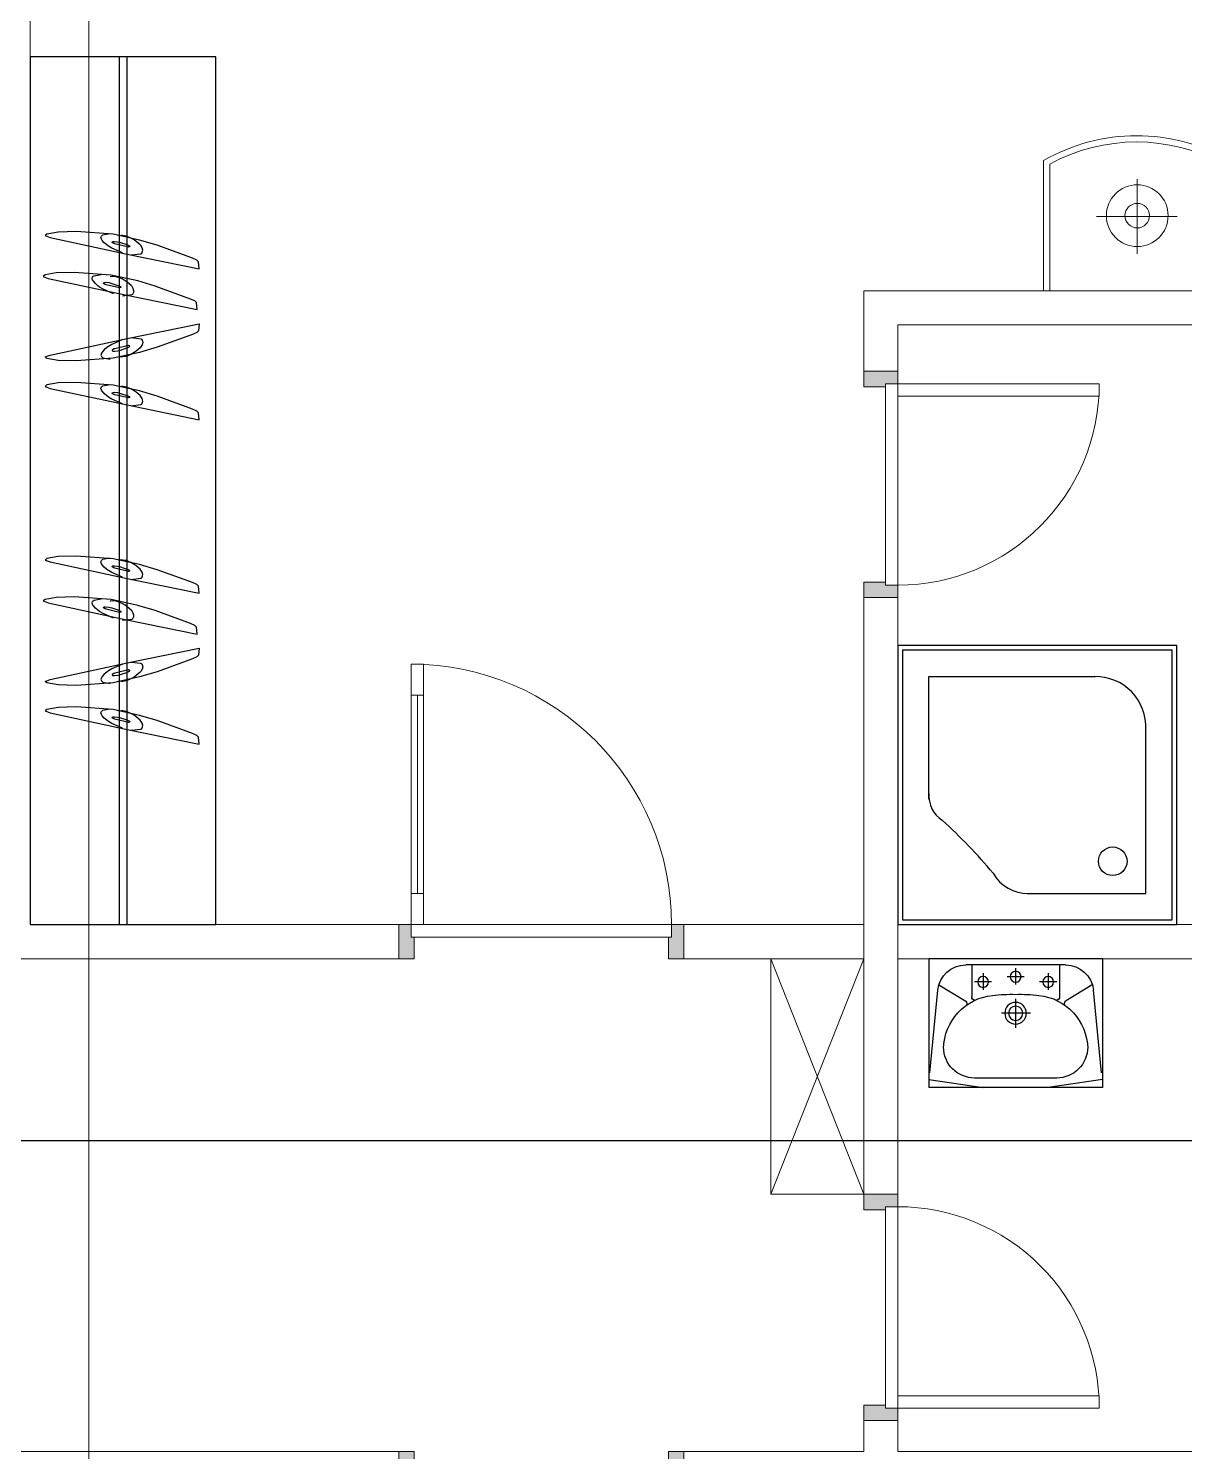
# Model space of a CAD drawing. Header units: millimetres. Extents: x 485872 to 486142, y -52344 to -52207.
# Drawn here: x 485913.086 to 485916.816, y -52260.389 to -52255.798 of the extents above; entities that cross this region are included whole.
import ezdxf

# ---------------------------------------------------------------- set-up
doc = ezdxf.new("R2010")
doc.units = ezdxf.units.MM
doc.header["$LTSCALE"] = 15
doc.linetypes.add('ACAD_ISO12W100', pattern=[21, 12, -3, 0, -3, 0, -3])
doc.linetypes.add('DASHDOTX2', pattern=[50.8, 25.4, -12.7, 0, -12.7])
for name, color, linetype in [('3', 252, 'Continuous'), ('4', 161, 'Continuous'), ('7', 7, 'Continuous'), ('Akira01', 7, 'Continuous'), ('Akira02', 8, 'Continuous'), ('BH', 251, 'Continuous')]:
    doc.layers.add(name, color=color, linetype=linetype)
doc.layers.add('arrow', color=8, linetype='Continuous', lineweight=0)

# ---------------------------------------------------------------- blocks, each defined once
blk = doc.blocks.new('In door')
at = {"lineweight": 13}
h = blk.add_hatch(color=256, dxfattribs=at)
h.dxf.hatch_style = 1
h.paths.add_polyline_path([(49482.7, 73979.5), (49482.7, 74019.5), (49442.7, 74019.5), (49442.7, 74029.5), (49372.7, 74029.5), (49372.7, 73979.5)])
h.paths.add_polyline_path([(49372.7, 74899.5), (49372.7, 74849.5), (49442.7, 74849.5), (49442.7, 74859.5), (49482.7, 74859.5), (49482.7, 74899.5)])
for points in [[(49482.7, 74899.5), (49372.7, 74899.5), (49372.7, 74849.5), (49442.7, 74849.5), (49442.7, 74859.5), (49482.7, 74859.5)], [(49482.7, 73979.5), (49372.7, 73979.5), (49372.7, 74029.5), (49442.7, 74029.5), (49442.7, 74019.5), (49482.7, 74019.5)]]:
    blk.add_lwpolyline(points, close=True, dxfattribs=at)
for points in [[(49482.7, 74899.5), (49372.7, 74899.5)], [(49482.7, 73979.5), (49372.7, 73979.5)]]:
    blk.add_lwpolyline(points, dxfattribs=at)
at = {"color": 15, "lineweight": 13}
for points in [[(49442.7, 74849.5), (49442.7, 74029.5)], [(49482.7, 74019.5), (49482.7, 74859.5)], [(49582.7, 74019.5), (49582.7, 74059.5)], [(50222.7, 74019.5), (50222.7, 74059.5)], [(49582.7, 74039.5), (50222.7, 74039.5)]]:
    blk.add_lwpolyline(points, dxfattribs=at)
blk.add_lwpolyline([(49482.7, 74019.5), (49482.7, 74059.5), (50322.7, 74059.5), (50322.7, 74019.5)], close=True, dxfattribs=at)
at = {"lineweight": 13}
blk.add_arc((49482.6, 74019.5), 840, 0.012, 90.012, dxfattribs=at)
blk = doc.blocks.new('bath tub')
at = {"layer": 'Akira01'}
for p, q in [((39732.7, 72806.3), (39198.8, 72806.3)), ((39732.7, 72423.3), (39732.7, 72806.3)), ((39032.7, 72106.3), (39032.7, 72642.6)), ((39427.6, 72106.3), (39032.7, 72106.3))]:
    blk.add_line(p, q, dxfattribs=at)
for points in [[(38932.7, 72006.3), (39832.7, 72006.3), (39832.7, 72906.3), (38932.7, 72906.3)], [(38947.7, 72021.3), (39817.7, 72021.3), (39817.7, 72891.3), (38947.7, 72891.3)]]:
    blk.add_lwpolyline(points, close=True, dxfattribs=at)
blk.add_circle((39628.4, 72699.7), 46.1, dxfattribs=at)
for centre, radius, start, end in [((39195.3, 72643.9), 162.6, 87.1828, 180.9041), ((39597.9, 72429.1), 134.9, 300.9476, 359.2115), ((40720.2, 71042.1), 1650.7, 129.6316, 137.8494), ((39415.5, 72202.6), 96.5, 266.3675, 326.8368)]:
    blk.add_arc(centre, radius, start, end, dxfattribs=at)
blk = doc.blocks.new('WC door')
at = {"lineweight": 13}
h = blk.add_hatch(color=256, dxfattribs=at)
h.dxf.hatch_style = 1
h.paths.add_polyline_path([(48492.7, 74006.3), (48442.7, 74006.3), (48442.7, 73896.3), (48482.7, 73896.3), (48482.7, 73936.3), (48492.7, 73936.3)])
h.paths.add_polyline_path([(49172.7, 74006.3), (49122.7, 74006.3), (49122.7, 73936.3), (49132.7, 73936.3), (49132.7, 73896.3), (49172.7, 73896.3)])
for points in [[(48442.7, 73896.3), (48442.7, 74006.3), (48492.7, 74006.3), (48492.7, 73936.3), (48482.7, 73936.3), (48482.7, 73896.3)], [(49172.7, 73896.3), (49172.7, 74006.3), (49122.7, 74006.3), (49122.7, 73936.3), (49132.7, 73936.3), (49132.7, 73896.3)]]:
    blk.add_lwpolyline(points, close=True, dxfattribs=at)
for points in [[(48442.7, 73896.3), (48442.7, 74006.3)], [(49172.7, 73896.3), (49172.7, 74006.3)]]:
    blk.add_lwpolyline(points, dxfattribs=at)
at = {"color": 15, "lineweight": 13}
for points in [[(49132.7, 73936.3), (48492.7, 73936.3)], [(48482.7, 73896.3), (49132.7, 73896.3)]]:
    blk.add_lwpolyline(points, dxfattribs=at)
blk.add_lwpolyline([(48482.7, 73896.3), (48522.7, 73896.3), (48522.7, 73246.3), (48482.7, 73246.3)], close=True, dxfattribs=at)
at = {"lineweight": 13}
blk.add_arc((48482.7, 73896.3), 650, 270, 0, dxfattribs=at)
blk = doc.blocks.new('A$C23E60F59')
at = {"layer": 'BH', "lineweight": 13}
h = blk.add_hatch(dxfattribs=at)
h.set_pattern_fill('MUDST', color=256, scale=200, angle=45, style=0)
h.set_pattern_definition([(45, (-4760.76, -5275.355), (35.35534, 106.06602), [50, -50, 0, -50, 0, -50])])
h.paths.add_polyline_path([(2369.1, 678.1, 0.325595), (2419.1, 735.1), (2419.1, 840.2), (1231.3, 840.2), (1231.3, 678.1)])
h.paths.add_polyline_path([(1049.4, 2125.6, -0.019127), (685, 2125.1), (685, 1022.1), (1049.4, 1022.1)])
at = {"layer": '3', "lineweight": 13}
for p, q in [((352.4, 2525.3), (352.4, 2284.9)), ((2747.6, 2525.3), (2747.6, 2284.9)), ((220.8, 2405.1), (481.3, 2405.1)), ((2879.2, 2405.1), (2618.7, 2405.1)), ((1130.3, 2129.5), (1130.3, 678.1)), ((1160.6, 2131.3), (1160.6, 678.1)), ((1231.3, 2136.3), (1231.3, 678.1)), ((2419.1, 1022.1), (685, 1022.1)), ((2419.1, 941.2), (685, 941.2)), ((2419.1, 910.9), (685, 910.9))]:
    blk.add_line(p, q, dxfattribs=at)
for points in [[(70, 2644.6), (70, 2236.3, 0.256108), (630, 2236.3), (630, 2644.6)], [(3030, 2644.6), (3030, 2236.3, -0.256108), (2470, 2236.3), (2470, 2644.6)]]:
    blk.add_lwpolyline(points, format="xyb", dxfattribs=at)
for centre in [(352.4, 2402.3), (2747.6, 2402.3)]:
    blk.add_circle(centre, 39.6, dxfattribs=at)
for centre, radius, start, end in [((1485.3, 2288), 204.1, 94.0129, 139.5811), ((1557.3, 2268.4), 245, 94.0129, 139.5811), ((1346.8, 2492.8), 194.3, 306.5711, 5.89), ((1649.2, 2275), 245, 40.4189, 85.9871), ((2287.9, 2268.4), 245, 94.0129, 139.5811), ((2263.8, 2288), 204.1, 94.0129, 139.5811), ((1413.8, 2301.6), 145.5, 79.826, 125.2666), ((2192.3, 2301.6), 145.5, 79.826, 125.2666), ((2077.5, 2492.8), 194.3, 320.9404, 333.7371), ((1099.5, 2142), 194.3, 126.5711, 185.89), ((1318.6, 2267.9), 96.2, 331.3716, 24.1267), ((1245.2, 2150.7), 224.6, 5.3577, 44.1648), ((1859.7, 2142), 194.3, 126.5711, 172.3641), ((2023.7, 2150.7), 224.6, 5.3577, 44.1648), ((1357.5, 2262.3), 329.9, 343.7954, 3.5554), ((905.4, 2422.9), 238.3, 274.4836, 291.935), ((1683.9, 2422.9), 238.3, 274.4836, 291.935), ((2287.9, 2359.8), 245, 220.4189, 265.9871)]:
    blk.add_arc(centre, radius, start, end, dxfattribs=at)
at = {"layer": '4', "color": 4, "lineweight": 13}
for points in [[(655, 2644.6, 0.39642), (685, 2616.3), (1550, 2616.3), (2419.1, 2616.3)], [(2419.1, 2616.3), (2419.1, 735.1, -0.325595), (2369.1, 678.1), (735, 678.1, -0.382387), (685, 730.4), (685, 2616.3)]]:
    blk.add_lwpolyline(points, format="xyb", dxfattribs=at)
at = {"layer": '7', "lineweight": 13}
for p, q in [((50, 2644.6), (650, 2644.6)), ((650, 644.6), (650, 2644.6)), ((650, 2644.6), (2450, 2644.6)), ((2450, 644.6), (2450, 2644.6)), ((2450, 2644.6), (3050, 2644.6)), ((650, 644.6), (2450, 644.6))]:
    blk.add_line(p, q, dxfattribs=at)
for points in [[(50, 2644.6), (50, 2224.6, 0.266667), (650, 2224.6), (650, 2644.6)], [(3050, 2644.6), (3050, 2224.6, -0.266667), (2450, 2224.6), (2450, 2644.6)], [(2419.1, 2044.9, 0.165988), (1636.5, 2157.1, -0.137674), (1489.2, 2163.5, -0.042319), (685, 2125.1)]]:
    blk.add_lwpolyline(points, format="xyb", dxfattribs=at)
for centre in [(352.4, 2402.3), (2747.6, 2402.3)]:
    blk.add_circle(centre, 99.6, dxfattribs=at)
for centre, radius, start, end in [((1213.6, 2494.1), 308.5, 175.3048, 198.6942), ((1018.9, 2791.8), 294.8, 247.5179, 264.267), ((889.1, 2275), 245, 40.4189, 85.9871), ((-709.2, 2258.1), 1636.4, 4.8098, 9.1892), ((1177.4, 5873.5), 3380.3, 266.8134, 276.1602), ((1695.9, 2429.2), 176.7, 151.7736, 201.6983), ((1859.7, 2499.4), 194.3, 174.11, 233.4289), ((1848.1, 3356), 856.1, 257.7438, 273.6284), ((1309.1, 2395.1), 378.3, 353.4947, 19.1867), ((2028.4, 2134.9), 387.8, 68.2026, 108.9817), ((2195.2, 2649.5), 156.3, 261.5958, 298.9092), ((2077.5, 2492.8), 194.3, 333.7371, 5.89), ((2766.8, 2366.8), 517, 163.6046, 172.3273), ((888.4, 2365.3), 44.6, 314.4736, 42.1713), ((-1439.7, 2441), 2361.8, 357.3905, 358.8876), ((2295.7, 2395.2), 45.9, 165.3506, 223.2684), ((1365, 2341.8), 168.1, 337.017, 7.5368), ((1728.1, 2318.6), 54.7, 142.0833, 220.902), ((2095.7, 2341.8), 168.1, 337.017, 7.5368), ((429.8, 2258.5), 495.6, 344.0243, 8.7071), ((1346.8, 2135.4), 194.3, 4.3181, 53.4289), ((1702.5, 2260.9), 183.4, 175.2233, 196.23), ((2705, 2252.1), 455.2, 176.9801, 197.479), ((1169.6, 354.8), 1786.8, 97.8585, 98.4763), ((889.1, 2366.4), 245, 274.0129, 278.3417)]:
    blk.add_arc(centre, radius, start, end, dxfattribs=at)
blk = doc.blocks.new('sd')
at = {"layer": 'Akira01'}
for p, q in [((37966.3, 73541.1), (38526.3, 73541.1)), ((37966.3, 73541.1), (37966.3, 73126.1)), ((37966.3, 73541.1), (37966.3, 73126.1)), ((37966.3, 73541.1), (38526.3, 73541.1)), ((38085.2, 73521.1), (38407.5, 73521.1)), ((38526.3, 73541.1), (38526.3, 73126.1)), ((38526.3, 73541.1), (38526.3, 73126.1)), ((37969.8, 73172.6), (37995.6, 73439.8)), ((38522.9, 73172.6), (38497, 73439.8)), ((38246.3, 73411.4), (38246.3, 73317.6)), ((38197.9, 73365.1), (38292.1, 73365.1)), ((38113.8, 73156.1), (38378.8, 73156.1)), ((38113.8, 73156.1), (38378.8, 73156.1)), ((37966.3, 73126.1), (38526.3, 73126.1)), ((37966.3, 73126.1), (38526.3, 73126.1))]:
    blk.add_line(p, q, dxfattribs=at)
for centre, radius in [((38141.3, 73466.1), 17.5), ((38246.3, 73483.1), 17.5), ((38351.3, 73466.1), 17.5), ((38246.3, 73365.1), 35)]:
    blk.add_circle(centre, radius, dxfattribs=at)
for centre, radius, start, end in [((38085.2, 73431.1), 90, 90, 174.4801), ((38407.5, 73431.1), 90, 5.5199, 90), ((38190, 73247.7), 176.2, 96.108, 178.8024), ((38190, 73247.7), 176.2, 96.108, 178.8024), ((38232.1, 72872.6), 553.7, 88.5303, 96.3096), ((38232.1, 72872.6), 553.7, 88.5303, 96.3096), ((38260.5, 72872.6), 553.7, 83.6904, 91.4697), ((38260.5, 72872.6), 553.7, 83.6904, 91.4697), ((38302.6, 73247.7), 176.2, 1.1976, 83.892), ((38302.6, 73247.7), 176.2, 1.1976, 83.892), ((38113.8, 73256.1), 100, 180, 270), ((38113.8, 73256.1), 100, 180, 270), ((38378.8, 73256.1), 100, 270, 0), ((38378.8, 73256.1), 100, 270, 0)]:
    blk.add_arc(centre, radius, start, end, dxfattribs=at)
at = {"layer": 'Akira02'}
for p, q in [((38104.6, 73521.1), (38104.6, 73416.8)), ((38246.3, 73511), (38246.3, 73457.6)), ((38388.1, 73521.1), (38388.1, 73416.8)), ((38113.8, 73466.1), (38169.1, 73466.1)), ((38141.3, 73494), (38141.3, 73440.6)), ((38218.8, 73483.1), (38274.1, 73483.1)), ((38323.8, 73466.1), (38379.1, 73466.1)), ((38351.3, 73494), (38351.3, 73440.6)), ((37998.9, 73456.5), (38085.5, 73404.2)), ((38493.8, 73456.5), (38407.2, 73404.2)), ((37966.3, 73151.1), (38141.3, 73126.1)), ((38526.3, 73151.1), (38351.3, 73126.1))]:
    blk.add_line(p, q, dxfattribs=at)
blk.add_circle((38246.3, 73365.1), 23, dxfattribs=at)
for centre, radius, start, end in [((38114.8, 73417.3), 10.3, 177.309, 268.2207), ((38377.8, 73417.3), 10.3, 271.7793, 2.691), ((38080.1, 73396.8), 9.17, 318.2507, 54.0677), ((38412.5, 73396.8), 9.17, 125.9323, 221.7493)]:
    blk.add_arc(centre, radius, start, end, dxfattribs=at)
blk = doc.blocks.new('Cloth set')
at = {"layer": 'Akira01'}
for p, q in [((52324.6, 93232.1), (52324.6, 96032.1)), ((52324.6, 96032.1), (52924.6, 96032.1)), ((52612.1, 93232.1), (52612.1, 96032.1)), ((52637.1, 93232.1), (52637.1, 96032.1)), ((52924.6, 96032.1), (52924.6, 93232.1)), ((52924.6, 96004.6), (52924.6, 93259.6)), ((52924.6, 93232.1), (52324.6, 93232.1))]:
    blk.add_line(p, q, dxfattribs=at)
at = {"layer": 'Akira01', "color": 252}
for p, q in [((52637.9, 95402.4), (52870.4, 95450)), ((52870.4, 95450), (52868, 95427.4)), ((52651.5, 95405.2), (52682.5, 95401.3)), ((52848.4, 95415.8), (52735.3, 95374.2)), ((52863.1, 95422), (52848.4, 95415.8)), ((52868, 95427.4), (52863.1, 95422)), ((52389.5, 95348.9), (52637.9, 95402.4)), ((52557.5, 95358.5), (52555.2, 95354.6)), ((52563.9, 95366), (52557.5, 95358.5)), ((52572, 95373.1), (52563.9, 95366)), ((52577.5, 95377), (52572, 95373.1)), ((52589.1, 95383.3), (52577.5, 95377)), ((52622.7, 95398.6), (52589.1, 95383.3)), ((52590, 95365.2), (52589.9, 95364.1)), ((52589.9, 95364.1), (52591.2, 95362.2)), ((52595.4, 95368.5), (52590, 95365.2)), ((52591.2, 95362.2), (52592, 95361.8)), ((52592, 95361.8), (52597, 95361.7)), ((52598.4, 95369.6), (52595.4, 95368.5)), ((52597, 95361.7), (52607, 95362.8)), ((52642.1, 95379.8), (52598.4, 95369.6)), ((52607, 95362.8), (52617.1, 95365.3)), ((52617.1, 95365.3), (52637, 95372)), ((52637, 95372), (52645.6, 95375.5)), ((52645.7, 95378.9), (52641.3, 95379.7)), ((52645.6, 95375.5), (52646.1, 95376.1)), ((52646.4, 95378.1), (52645.7, 95378.9)), ((52646.1, 95376.1), (52646.4, 95378.1)), ((52667.1, 95361.6), (52660.5, 95356.9)), ((52679.9, 95372.3), (52667.1, 95361.6)), ((52735.3, 95374.2), (52678.4, 95357.3)), ((52682.6, 95375.3), (52679.9, 95372.3)), ((52682.5, 95401.3), (52685.2, 95399.8)), ((52686.2, 95382.1), (52682.6, 95375.3)), ((52685.2, 95399.8), (52688, 95393.6)), ((52688.2, 95389.8), (52686.2, 95382.1)), ((52688, 95393.6), (52688.2, 95389.8)), ((52373.6, 95343), (52389.5, 95348.9)), ((52379.4, 95337.9), (52373.6, 95343)), ((52415.8, 95331.5), (52379.4, 95337.9)), ((52473.3, 95330), (52415.8, 95331.5)), ((52592.8, 95338.7), (52473.3, 95330)), ((52555.2, 95354.6), (52553.6, 95348.9)), ((52553.6, 95348.9), (52555.2, 95344.4)), ((52555.2, 95344.4), (52556.9, 95342.3)), ((52556.9, 95342.3), (52560.1, 95340.5)), ((52560.1, 95340.5), (52583.2, 95336.1)), ((52678.4, 95357.3), (52592.8, 95338.7)), ((52611.2, 95343.9), (52611.5, 95344.4)), ((52611.7, 95343.6), (52611.2, 95343.9)), ((52619.3, 95342.7), (52611.7, 95343.6)), ((52624.4, 95342.8), (52619.3, 95342.7)), ((52634.8, 95344.6), (52624.4, 95342.8)), ((52650.3, 95350.8), (52634.8, 95344.6)), ((52660.5, 95356.9), (52650.3, 95350.8)), ((52379.4, 95252.6), (52373.6, 95247.5)), ((52373.6, 95247.5), (52389.5, 95241.6)), ((52415.8, 95258.9), (52379.4, 95252.6)), ((52389.5, 95241.6), (52637.9, 95188.1)), ((52473.3, 95260.5), (52415.8, 95258.9)), ((52592.8, 95251.7), (52473.3, 95260.5)), ((52553.6, 95241.6), (52555.2, 95246)), ((52555.2, 95235.8), (52553.6, 95241.6)), ((52555.2, 95246), (52556.9, 95248.1)), ((52557.5, 95231.9), (52555.2, 95235.8)), ((52556.9, 95248.1), (52560.1, 95249.9)), ((52563.9, 95224.5), (52557.5, 95231.9)), ((52560.1, 95249.9), (52583.2, 95254.3)), ((52572, 95217.3), (52563.9, 95224.5)), ((52589.9, 95226.4), (52591.2, 95228.2)), ((52590, 95225.2), (52589.9, 95226.4)), ((52595.4, 95221.9), (52590, 95225.2)), ((52591.2, 95228.2), (52592, 95228.6)), ((52592, 95228.6), (52597, 95228.8)), ((52678.4, 95233.2), (52592.8, 95251.7)), ((52598.4, 95220.9), (52595.4, 95221.9)), ((52597, 95228.8), (52607, 95227.6)), ((52642.1, 95210.6), (52598.4, 95220.9)), ((52607, 95227.6), (52617.1, 95225.2)), ((52611.7, 95246.9), (52611.2, 95246.6)), ((52611.2, 95246.6), (52611.5, 95246.1)), ((52619.3, 95247.8), (52611.7, 95246.9)), ((52617.1, 95225.2), (52637, 95218.5)), ((52624.4, 95247.7), (52619.3, 95247.8)), ((52634.8, 95245.8), (52624.4, 95247.7)), ((52650.3, 95239.6), (52634.8, 95245.8)), ((52660.5, 95233.6), (52650.3, 95239.6)), ((52667.1, 95228.9), (52660.5, 95233.6)), ((52679.9, 95218.2), (52667.1, 95228.9)), ((52735.3, 95216.3), (52678.4, 95233.2)), ((52577.5, 95213.5), (52572, 95217.3)), ((52589.1, 95207.2), (52577.5, 95213.5)), ((52622.7, 95191.8), (52589.1, 95207.2)), ((52637, 95218.5), (52645.6, 95215)), ((52637.9, 95188.1), (52870.4, 95140.5)), ((52645.7, 95211.5), (52641.3, 95210.8)), ((52645.6, 95215), (52646.1, 95214.3)), ((52646.4, 95212.4), (52645.7, 95211.5)), ((52646.1, 95214.3), (52646.4, 95212.4)), ((52651.5, 95185.2), (52682.5, 95189.2)), ((52682.6, 95215.1), (52679.9, 95218.2)), ((52682.5, 95189.2), (52685.2, 95190.7)), ((52686.2, 95208.3), (52682.6, 95215.1)), ((52685.2, 95190.7), (52688, 95196.9)), ((52688.2, 95200.7), (52686.2, 95208.3)), ((52688, 95196.9), (52688.2, 95200.7)), ((52848.4, 95174.7), (52735.3, 95216.3)), ((52863.1, 95168.5), (52848.4, 95174.7)), ((52868, 95163.1), (52863.1, 95168.5)), ((52870.4, 95140.5), (52868, 95163.1)), ((52631.6, 95047.4), (52864.1, 95095)), ((52864.1, 95095), (52861.6, 95072.4)), ((52383.2, 94994), (52631.6, 95047.4)), ((52594.3, 95043.7), (52560.6, 95028.4)), ((52623, 95050.3), (52654, 95046.4)), ((52654, 95046.4), (52656.7, 95044.8)), ((52656.7, 95044.8), (52659.5, 95038.6)), ((52659.5, 95038.6), (52659.7, 95034.8)), ((52842, 95060.9), (52728.9, 95019.2)), ((52856.7, 95067), (52842, 95060.9)), ((52861.6, 95072.4), (52856.7, 95067)), ((52367.3, 94988.1), (52383.2, 94994)), ((52526.7, 94999.7), (52525.1, 94994)), ((52525.1, 94994), (52526.7, 94989.5)), ((52529, 95003.6), (52526.7, 94999.7)), ((52535.5, 95011.1), (52529, 95003.6)), ((52543.5, 95018.2), (52535.5, 95011.1)), ((52549, 95022.1), (52543.5, 95018.2)), ((52560.6, 95028.4), (52549, 95022.1)), ((52561.5, 95010.3), (52561.4, 95009.1)), ((52561.4, 95009.1), (52562.7, 95007.3)), ((52566.9, 95013.6), (52561.5, 95010.3)), ((52562.7, 95007.3), (52563.5, 95006.9)), ((52563.5, 95006.9), (52568.5, 95006.8)), ((52569.9, 95014.7), (52566.9, 95013.6)), ((52568.5, 95006.8), (52578.5, 95007.9)), ((52613.6, 95024.9), (52569.9, 95014.7)), ((52578.5, 95007.9), (52588.6, 95010.4)), ((52672, 95002.4), (52586.5, 94983.8)), ((52588.6, 95010.4), (52608.5, 95017)), ((52621.8, 94995.9), (52606.3, 94989.7)), ((52608.5, 95017), (52617.1, 95020.6)), ((52617.2, 95024), (52612.8, 95024.7)), ((52617.1, 95020.6), (52617.7, 95021.2)), ((52617.9, 95023.1), (52617.2, 95024)), ((52617.7, 95021.2), (52617.9, 95023.1)), ((52632, 95001.9), (52621.8, 94995.9)), ((52638.6, 95006.6), (52632, 95001.9)), ((52651.4, 95017.3), (52638.6, 95006.6)), ((52654.1, 95020.4), (52651.4, 95017.3)), ((52657.7, 95027.2), (52654.1, 95020.4)), ((52659.7, 95034.8), (52657.7, 95027.2)), ((52728.9, 95019.2), (52672, 95002.4)), ((52373, 94982.9), (52367.3, 94988.1)), ((52409.5, 94976.6), (52373, 94982.9)), ((52466.9, 94975.1), (52409.5, 94976.6)), ((52586.5, 94983.8), (52466.9, 94975.1)), ((52526.7, 94989.5), (52528.4, 94987.4)), ((52528.4, 94987.4), (52531.6, 94985.6)), ((52531.6, 94985.6), (52554.7, 94981.2)), ((52582.7, 94989), (52583.1, 94989.5)), ((52583.2, 94988.6), (52582.7, 94989)), ((52590.8, 94987.8), (52583.2, 94988.6)), ((52595.9, 94987.9), (52590.8, 94987.8)), ((52606.3, 94989.7), (52595.9, 94987.9)), ((52637.9, 94915.5), (52870.4, 94963.1)), ((52870.4, 94963.1), (52868, 94940.5)), ((52389.5, 94862), (52637.9, 94915.5)), ((52622.7, 94911.7), (52589.1, 94896.4)), ((52651.5, 94918.4), (52682.5, 94914.4)), ((52682.5, 94914.4), (52685.2, 94912.9)), ((52685.2, 94912.9), (52688, 94906.7)), ((52688.2, 94902.9), (52686.2, 94895.2)), ((52688, 94906.7), (52688.2, 94902.9)), ((52848.4, 94928.9), (52735.3, 94887.3)), ((52863.1, 94935.1), (52848.4, 94928.9)), ((52868, 94940.5), (52863.1, 94935.1)), ((52373.6, 94856.1), (52389.5, 94862)), ((52379.4, 94851), (52373.6, 94856.1)), ((52555.2, 94867.7), (52553.6, 94862)), ((52553.6, 94862), (52555.2, 94857.5)), ((52557.5, 94871.6), (52555.2, 94867.7)), ((52555.2, 94857.5), (52556.9, 94855.5)), ((52556.9, 94855.5), (52560.1, 94853.6)), ((52563.9, 94879.1), (52557.5, 94871.6)), ((52560.1, 94853.6), (52583.2, 94849.3)), ((52572, 94886.2), (52563.9, 94879.1)), ((52577.5, 94890.1), (52572, 94886.2)), ((52589.1, 94896.4), (52577.5, 94890.1)), ((52590, 94878.4), (52589.9, 94877.2)), ((52589.9, 94877.2), (52591.2, 94875.4)), ((52595.4, 94881.6), (52590, 94878.4)), ((52591.2, 94875.4), (52592, 94875)), ((52592, 94875), (52597, 94874.8)), ((52678.4, 94870.4), (52592.8, 94851.8)), ((52598.4, 94882.7), (52595.4, 94881.6)), ((52597, 94874.8), (52607, 94875.9)), ((52642.1, 94893), (52598.4, 94882.7)), ((52607, 94875.9), (52617.1, 94878.4)), ((52611.2, 94857), (52611.5, 94857.5)), ((52611.7, 94856.7), (52611.2, 94857)), ((52619.3, 94855.8), (52611.7, 94856.7)), ((52617.1, 94878.4), (52637, 94885.1)), ((52624.4, 94855.9), (52619.3, 94855.8)), ((52634.8, 94857.8), (52624.4, 94855.9)), ((52650.3, 94864), (52634.8, 94857.8)), ((52637, 94885.1), (52645.6, 94888.6)), ((52645.7, 94892), (52641.3, 94892.8)), ((52645.6, 94888.6), (52646.1, 94889.3)), ((52646.4, 94891.2), (52645.7, 94892)), ((52646.1, 94889.3), (52646.4, 94891.2)), ((52660.5, 94870), (52650.3, 94864)), ((52667.1, 94874.7), (52660.5, 94870)), ((52679.9, 94885.4), (52667.1, 94874.7)), ((52735.3, 94887.3), (52678.4, 94870.4)), ((52682.6, 94888.5), (52679.9, 94885.4)), ((52686.2, 94895.2), (52682.6, 94888.5)), ((52415.8, 94844.7), (52379.4, 94851)), ((52473.3, 94843.1), (52415.8, 94844.7)), ((52592.8, 94851.8), (52473.3, 94843.1)), ((52637.9, 94355.6), (52870.4, 94403.2)), ((52870.4, 94403.2), (52868, 94380.6)), ((52389.5, 94302.1), (52637.9, 94355.6)), ((52622.7, 94351.8), (52589.1, 94336.5)), ((52651.5, 94358.4), (52682.5, 94354.5)), ((52682.5, 94354.5), (52685.2, 94353)), ((52685.2, 94353), (52688, 94346.8)), ((52848.4, 94369), (52735.3, 94327.4)), ((52863.1, 94375.2), (52848.4, 94369)), ((52868, 94380.6), (52863.1, 94375.2)), ((52373.6, 94296.2), (52389.5, 94302.1)), ((52555.2, 94307.8), (52553.6, 94302.1)), ((52553.6, 94302.1), (52555.2, 94297.6)), ((52557.5, 94311.7), (52555.2, 94307.8)), ((52563.9, 94319.2), (52557.5, 94311.7)), ((52572, 94326.3), (52563.9, 94319.2)), ((52577.5, 94330.2), (52572, 94326.3)), ((52589.1, 94336.5), (52577.5, 94330.2)), ((52590, 94318.4), (52589.9, 94317.3)), ((52589.9, 94317.3), (52591.2, 94315.4)), ((52595.4, 94321.7), (52590, 94318.4)), ((52591.2, 94315.4), (52592, 94315)), ((52592, 94315), (52597, 94314.9)), ((52678.4, 94310.5), (52592.8, 94291.9)), ((52598.4, 94322.8), (52595.4, 94321.7)), ((52597, 94314.9), (52607, 94316)), ((52642.1, 94333), (52598.4, 94322.8)), ((52607, 94316), (52617.1, 94318.5)), ((52617.1, 94318.5), (52637, 94325.2)), ((52650.3, 94304), (52634.8, 94297.8)), ((52637, 94325.2), (52645.6, 94328.7)), ((52645.7, 94332.1), (52641.3, 94332.9)), ((52645.6, 94328.7), (52646.1, 94329.3)), ((52646.4, 94331.3), (52645.7, 94332.1)), ((52646.1, 94329.3), (52646.4, 94331.3)), ((52660.5, 94310.1), (52650.3, 94304)), ((52667.1, 94314.8), (52660.5, 94310.1)), ((52679.9, 94325.5), (52667.1, 94314.8)), ((52735.3, 94327.4), (52678.4, 94310.5)), ((52682.6, 94328.5), (52679.9, 94325.5)), ((52686.2, 94335.3), (52682.6, 94328.5)), ((52688.2, 94343), (52686.2, 94335.3)), ((52688, 94346.8), (52688.2, 94343)), ((52379.4, 94291.1), (52373.6, 94296.2)), ((52415.8, 94284.7), (52379.4, 94291.1)), ((52473.3, 94283.2), (52415.8, 94284.7)), ((52592.8, 94291.9), (52473.3, 94283.2)), ((52555.2, 94297.6), (52556.9, 94295.5)), ((52556.9, 94295.5), (52560.1, 94293.7)), ((52560.1, 94293.7), (52583.2, 94289.3)), ((52611.2, 94297.1), (52611.5, 94297.6)), ((52611.7, 94296.8), (52611.2, 94297.1)), ((52619.3, 94295.9), (52611.7, 94296.8)), ((52624.4, 94296), (52619.3, 94295.9)), ((52634.8, 94297.8), (52624.4, 94296)), ((52415.8, 94212.1), (52379.4, 94205.8)), ((52473.3, 94213.7), (52415.8, 94212.1)), ((52592.8, 94204.9), (52473.3, 94213.7)), ((52379.4, 94205.8), (52373.6, 94200.7)), ((52373.6, 94200.7), (52389.5, 94194.8)), ((52389.5, 94194.8), (52637.9, 94141.3)), ((52553.6, 94194.8), (52555.2, 94199.2)), ((52555.2, 94189), (52553.6, 94194.8)), ((52555.2, 94199.2), (52556.9, 94201.3)), ((52557.5, 94185.1), (52555.2, 94189)), ((52556.9, 94201.3), (52560.1, 94203.1)), ((52563.9, 94177.7), (52557.5, 94185.1)), ((52560.1, 94203.1), (52583.2, 94207.5)), ((52572, 94170.5), (52563.9, 94177.7)), ((52577.5, 94166.7), (52572, 94170.5)), ((52589.1, 94160.4), (52577.5, 94166.7)), ((52589.9, 94179.6), (52591.2, 94181.4)), ((52590, 94178.4), (52589.9, 94179.6)), ((52595.4, 94175.1), (52590, 94178.4)), ((52591.2, 94181.4), (52592, 94181.8)), ((52592, 94181.8), (52597, 94182)), ((52678.4, 94186.4), (52592.8, 94204.9)), ((52598.4, 94174.1), (52595.4, 94175.1)), ((52597, 94182), (52607, 94180.8)), ((52642.1, 94163.8), (52598.4, 94174.1)), ((52607, 94180.8), (52617.1, 94178.4)), ((52611.7, 94200.1), (52611.2, 94199.8)), ((52611.2, 94199.8), (52611.5, 94199.3)), ((52619.3, 94201), (52611.7, 94200.1)), ((52617.1, 94178.4), (52637, 94171.7)), ((52624.4, 94200.9), (52619.3, 94201)), ((52634.8, 94199), (52624.4, 94200.9)), ((52650.3, 94192.8), (52634.8, 94199)), ((52637, 94171.7), (52645.6, 94168.2)), ((52645.7, 94164.7), (52641.3, 94164)), ((52645.6, 94168.2), (52646.1, 94167.5)), ((52646.4, 94165.6), (52645.7, 94164.7)), ((52646.1, 94167.5), (52646.4, 94165.6)), ((52660.5, 94186.8), (52650.3, 94192.8)), ((52667.1, 94182.1), (52660.5, 94186.8)), ((52679.9, 94171.4), (52667.1, 94182.1)), ((52735.3, 94169.5), (52678.4, 94186.4)), ((52682.6, 94168.3), (52679.9, 94171.4)), ((52686.2, 94161.5), (52682.6, 94168.3)), ((52848.4, 94127.9), (52735.3, 94169.5)), ((52622.7, 94145), (52589.1, 94160.4)), ((52637.9, 94141.3), (52870.4, 94093.7)), ((52651.5, 94138.4), (52682.5, 94142.4)), ((52682.5, 94142.4), (52685.2, 94143.9)), ((52685.2, 94143.9), (52688, 94150.1)), ((52688.2, 94153.9), (52686.2, 94161.5)), ((52688, 94150.1), (52688.2, 94153.9)), ((52863.1, 94121.7), (52848.4, 94127.9)), ((52868, 94116.3), (52863.1, 94121.7)), ((52870.4, 94093.7), (52868, 94116.3)), ((52631.6, 94000.6), (52864.1, 94048.2)), ((52864.1, 94048.2), (52861.6, 94025.6)), ((52383.2, 93947.2), (52631.6, 94000.6)), ((52560.6, 93981.6), (52549, 93975.3)), ((52594.3, 93996.9), (52560.6, 93981.6)), ((52623, 94003.5), (52654, 93999.6)), ((52654, 93999.6), (52656.7, 93998)), ((52657.7, 93980.4), (52654.1, 93973.6)), ((52656.7, 93998), (52659.5, 93991.8)), ((52659.7, 93988), (52657.7, 93980.4)), ((52659.5, 93991.8), (52659.7, 93988)), ((52842, 94014.1), (52728.9, 93972.4)), ((52856.7, 94020.2), (52842, 94014.1)), ((52861.6, 94025.6), (52856.7, 94020.2)), ((52367.3, 93941.3), (52383.2, 93947.2)), ((52373, 93936.1), (52367.3, 93941.3)), ((52409.5, 93929.8), (52373, 93936.1)), ((52586.5, 93937), (52466.9, 93928.3)), ((52526.7, 93952.9), (52525.1, 93947.2)), ((52525.1, 93947.2), (52526.7, 93942.7)), ((52529, 93956.8), (52526.7, 93952.9)), ((52526.7, 93942.7), (52528.4, 93940.6)), ((52528.4, 93940.6), (52531.6, 93938.8)), ((52535.5, 93964.3), (52529, 93956.8)), ((52531.6, 93938.8), (52554.7, 93934.4)), ((52543.5, 93971.4), (52535.5, 93964.3)), ((52549, 93975.3), (52543.5, 93971.4)), ((52561.5, 93963.5), (52561.4, 93962.3)), ((52561.4, 93962.3), (52562.7, 93960.5)), ((52566.9, 93966.8), (52561.5, 93963.5)), ((52562.7, 93960.5), (52563.5, 93960.1)), ((52563.5, 93960.1), (52568.5, 93960)), ((52569.9, 93967.9), (52566.9, 93966.8)), ((52568.5, 93960), (52578.5, 93961.1)), ((52613.6, 93978.1), (52569.9, 93967.9)), ((52578.5, 93961.1), (52588.6, 93963.6)), ((52582.7, 93942.2), (52583.1, 93942.7)), ((52583.2, 93941.8), (52582.7, 93942.2)), ((52590.8, 93941), (52583.2, 93941.8)), ((52672, 93955.6), (52586.5, 93937)), ((52588.6, 93963.6), (52608.5, 93970.2)), ((52595.9, 93941.1), (52590.8, 93941)), ((52606.3, 93942.9), (52595.9, 93941.1)), ((52621.8, 93949.1), (52606.3, 93942.9)), ((52608.5, 93970.2), (52617.1, 93973.8)), ((52617.2, 93977.2), (52612.8, 93977.9)), ((52617.1, 93973.8), (52617.7, 93974.4)), ((52617.9, 93976.3), (52617.2, 93977.2)), ((52617.7, 93974.4), (52617.9, 93976.3)), ((52632, 93955.1), (52621.8, 93949.1)), ((52638.6, 93959.8), (52632, 93955.1)), ((52651.4, 93970.5), (52638.6, 93959.8)), ((52654.1, 93973.6), (52651.4, 93970.5)), ((52728.9, 93972.4), (52672, 93955.6)), ((52466.9, 93928.3), (52409.5, 93929.8)), ((52637.9, 93868.7), (52870.4, 93916.3)), ((52868, 93893.7), (52863.1, 93888.3)), ((52870.4, 93916.3), (52868, 93893.7)), ((52389.5, 93815.2), (52637.9, 93868.7)), ((52577.5, 93843.3), (52572, 93839.4)), ((52589.1, 93849.6), (52577.5, 93843.3)), ((52622.7, 93864.9), (52589.1, 93849.6)), ((52642.1, 93846.2), (52598.4, 93835.9)), ((52645.7, 93845.2), (52641.3, 93846)), ((52646.4, 93844.4), (52645.7, 93845.2)), ((52646.1, 93842.5), (52646.4, 93844.4)), ((52651.5, 93871.6), (52682.5, 93867.6)), ((52682.5, 93867.6), (52685.2, 93866.1)), ((52686.2, 93848.4), (52682.6, 93841.7)), ((52685.2, 93866.1), (52688, 93859.9)), ((52688.2, 93856.1), (52686.2, 93848.4)), ((52688, 93859.9), (52688.2, 93856.1)), ((52848.4, 93882.1), (52735.3, 93840.5)), ((52863.1, 93888.3), (52848.4, 93882.1)), ((52373.6, 93809.3), (52389.5, 93815.2)), ((52379.4, 93804.2), (52373.6, 93809.3)), ((52415.8, 93797.9), (52379.4, 93804.2)), ((52473.3, 93796.3), (52415.8, 93797.9)), ((52592.8, 93805), (52473.3, 93796.3)), ((52555.2, 93820.9), (52553.6, 93815.2)), ((52553.6, 93815.2), (52555.2, 93810.7)), ((52557.5, 93824.8), (52555.2, 93820.9)), ((52555.2, 93810.7), (52556.9, 93808.7)), ((52556.9, 93808.7), (52560.1, 93806.8)), ((52563.9, 93832.3), (52557.5, 93824.8)), ((52560.1, 93806.8), (52583.2, 93802.5)), ((52572, 93839.4), (52563.9, 93832.3)), ((52590, 93831.6), (52589.9, 93830.4)), ((52589.9, 93830.4), (52591.2, 93828.6)), ((52595.4, 93834.8), (52590, 93831.6)), ((52591.2, 93828.6), (52592, 93828.2)), ((52592, 93828.2), (52597, 93828)), ((52678.4, 93823.6), (52592.8, 93805)), ((52598.4, 93835.9), (52595.4, 93834.8)), ((52597, 93828), (52607, 93829.1)), ((52607, 93829.1), (52617.1, 93831.6)), ((52611.2, 93810.2), (52611.5, 93810.7)), ((52611.7, 93809.9), (52611.2, 93810.2)), ((52619.3, 93809), (52611.7, 93809.9)), ((52617.1, 93831.6), (52637, 93838.3)), ((52624.4, 93809.1), (52619.3, 93809)), ((52634.8, 93811), (52624.4, 93809.1)), ((52650.3, 93817.2), (52634.8, 93811)), ((52637, 93838.3), (52645.6, 93841.8)), ((52645.6, 93841.8), (52646.1, 93842.5)), ((52660.5, 93823.2), (52650.3, 93817.2)), ((52667.1, 93827.9), (52660.5, 93823.2)), ((52679.9, 93838.6), (52667.1, 93827.9)), ((52735.3, 93840.5), (52678.4, 93823.6)), ((52682.6, 93841.7), (52679.9, 93838.6))]:
    blk.add_line(p, q, dxfattribs=at)

msp = doc.modelspace()

# ---------------------------------------------------------------- linework, layer by layer
at = {"color": 6, "linetype": 'DASHDOTX2', "lineweight": 13}
msp.add_line((485913.2813, -52266.7986), (485913.2813, -52250.1986), dxfattribs=at)
at = {"lineweight": 13}
for p, q in [((485915.8913, -52256.7536), (485915.8913, -52256.9836)), ((485915.8913, -52257.5936), (485915.8913, -52258.6886)), ((485915.8913, -52259.8086), (485915.8913, -52258.3786)), ((485915.7813, -52260.2886), (485915.7813, -52260.3886)), ((485915.8913, -52260.3886), (485915.8913, -52260.2886))]:
    msp.add_line(p, q, dxfattribs=at)
for points in [[(485909.3013, -52252.4186), (485912.9813, -52252.4186), (485912.9813, -52258.7986), (485914.2813, -52258.7986)], [(485918.7913, -52260.3886), (485919.3613, -52260.3886), (485919.3613, -52252.7986), (485913.0913, -52252.7986), (485913.0913, -52258.6886), (485914.2813, -52258.6886)], [(485915.7813, -52256.9536), (485915.7813, -52256.6436), (485919.5613, -52256.6436)], [(485915.8913, -52256.7536), (485919.5613, -52256.7536)], [(485915.7813, -52258.6886), (485915.7813, -52257.5836)], [(485915.7813, -52258.3786), (485915.7813, -52259.5586)], [(485915.1693, -52258.6886), (485915.7813, -52258.6886)], [(485915.8913, -52258.6886), (485919.3613, -52258.6886)], [(485915.1693, -52258.7986), (485915.7813, -52258.7986)], [(485915.4813, -52258.7986), (485915.4813, -52259.5586), (485915.7813, -52259.5586)], [(485915.4813, -52259.5586), (485915.7813, -52258.7986)], [(485915.7813, -52259.5586), (485915.4813, -52258.7986)], [(485915.8913, -52258.7986), (485919.3613, -52258.7986)], [(485914.2813, -52260.3886), (485912.9813, -52260.3886), (485912.9813, -52264.4986)], [(485915.7813, -52260.3886), (485915.2013, -52260.3886)], [(485915.8913, -52260.3886), (485918.1613, -52260.3886)]]:
    msp.add_lwpolyline(points, dxfattribs=at)
at = {"layer": 'arrow', "color": 1, "linetype": 'ACAD_ISO12W100', "lineweight": 30}
msp.add_lwpolyline([(485886.3112, -52259.3856), (485921.4984, -52259.3856)], dxfattribs=at)

# ---------------------------------------------------------------- block references
at = {"xscale": -0.001, "yscale": 0.001, "zscale": 0.001, "rotation": 180}
msp.add_blockref('A$C23E60F59', (485916.3113, -52253.9991), dxfattribs=at)
at = {"lineweight": 13, "yscale": 0.001, "zscale": 0.001}
for name, p, xscale, rotation in [('Cloth set', (485860.7667, -52162.6565), -0.001, 180), ('WC door', (485989.7876, -52208.4609), -0.001, 89.99999999999999), ('bath tub', (485843.885, -52218.8559), 0.001, 270), ('In door', (485840.3018, -52308.1714), -0.001, 270), ('WC door', (485989.7876, -52308.7314), 0.001, 89.99999999999997), ('In door', (485840.3018, -52211.0159), 0.001, 270)]:
    msp.add_blockref(name, p, dxfattribs=dict(at, xscale=xscale, rotation=rotation))
at = {"lineweight": 13, "xscale": -0.001, "yscale": 0.001, "zscale": 0.001}
msp.add_blockref('sd', (485954.5177, -52332.3398), dxfattribs=at)

doc.saveas('drawing.dxf')
